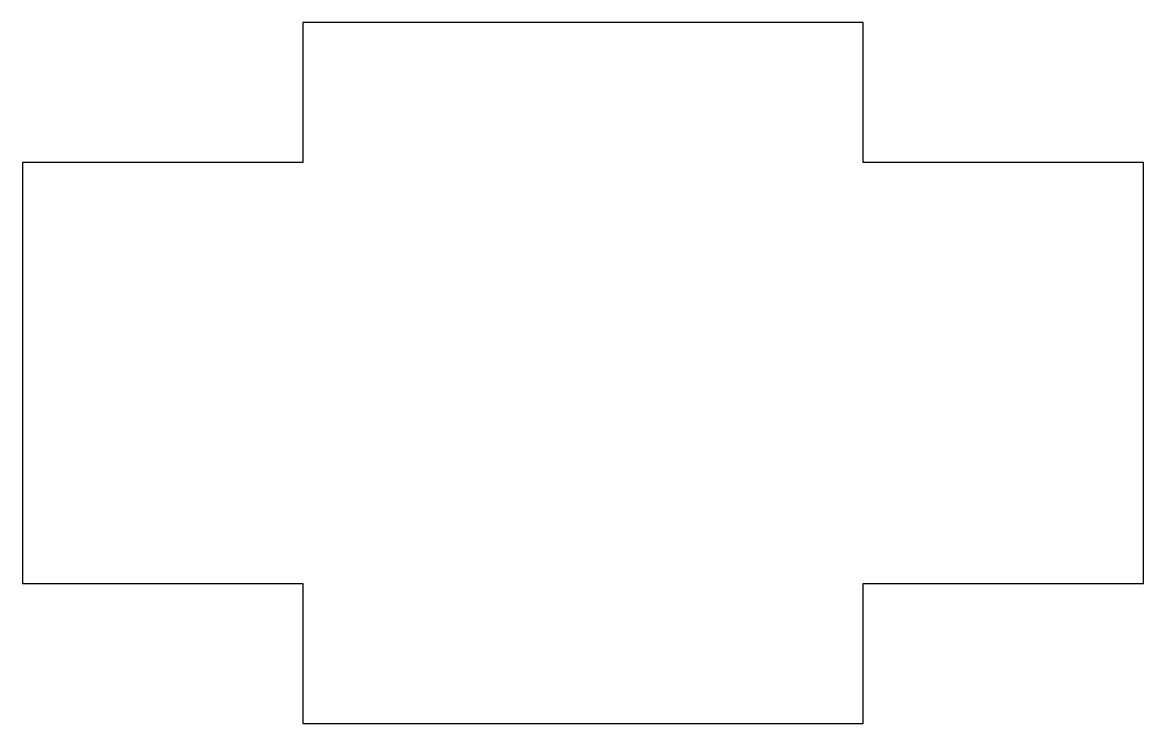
# Model space of a CAD drawing. Header units: millimetres. Extents: x 0 to 40, y -5 to 20.
import ezdxf

# ---------------------------------------------------------------- set-up
doc = ezdxf.new("R2010")
doc.units = ezdxf.units.MM

msp = doc.modelspace()

# ---------------------------------------------------------------- linework, layer by layer
msp.add_lwpolyline([(0, 0), (10, 0), (10, -5), (30, -5), (30, 0), (40, 0), (40, 15), (30, 15), (30, 20), (10, 20), (10, 15), (0, 15)], close=True)

doc.saveas('drawing.dxf')
